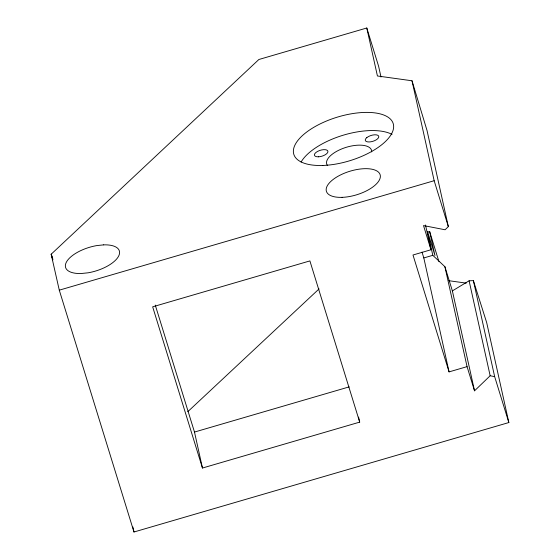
<?xml version="1.0" encoding="UTF-8"?>
<svg xmlns="http://www.w3.org/2000/svg" width="560" height="560" viewBox="0 0 560 560"><rect width="100%" height="100%" fill="white"/><g stroke="black" fill="none" stroke-linecap="round" stroke-linejoin="round"><path stroke-width="0.84" d="M52.899 259.875L51.156 254.233L258.874 59.5L366.786 28L377.426 75.978L412.006 80.78L427.049 130.592L448.336 226.611L445.081 229.768L423.507 225.568L430.976 249.753L412.993 255.003L449.071 371.889L467.061 366.639L444.906 266.707L432.81 255.325L427.49 231.336L434.959 255.521L429.639 231.532L427.959 232.022M467.061 366.639L474.53 390.824L490.161 375.76L494.662 376.649L508.844 422.548L133.98 532L59.283 290.164L51.156 254.233M187.761 411.712L319.053 288.925M474.53 390.824L452.375 290.892L469.105 280.791L473.382 280.637L486.689 322.616L508.844 422.548M59.283 290.164L434.161 180.712L412.006 80.78M449.071 371.889L423.815 257.95L432.81 255.325M358.582 417.102L359.695 422.121L202.461 468.034L194.488 432.061L349.209 386.876M448.924 280.721L466.214 283.122M434.161 180.712L448.336 226.611M444.906 266.707L452.375 290.892M366.786 28L378.616 66.29L380.996 77.042M429.639 231.532L438.9 261.513M422.009 252.105L423.815 257.95M359.695 422.121L309.897 260.911L152.663 306.824L202.461 468.034M155.267 305.095L194.488 432.061M51.303 254.184L52.801 259.021M473.382 280.637L494.662 376.649M469.105 280.791L490.161 375.76M425.488 224.987L430.976 249.753M132.867 526.981L133.98 532M327.488 165.494A23.436 10.206 -17.2 0 1 346.15 147.336A23.436 10.206 -17.2 0 1 371.686 151.9M301.105 162.078A52.024 22.666 -17.2 0 1 342.874 135.31A52.024 22.666 -17.2 0 1 392.035 134.4M366.793 137.641L365.855 138.579A7.028 3.066 -17.2 0 0 367.731 141.883A7.028 3.066 -17.2 0 0 375.977 139.979L377.272 139.097A7.028 3.066 -17.2 0 0 376.327 134.855A7.028 3.066 -17.2 0 0 366.793 137.641M103.663 244.867L96.887 245.567A28.119 12.25 -17.2 0 0 66.528 261.877A28.119 12.25 -17.2 0 0 81.284 273.511L88.06 272.811A28.119 12.25 -17.2 0 0 118.419 256.501A28.119 12.25 -17.2 0 0 103.663 244.867M318.36 156.807L316.862 156.737A7.028 3.066 -17.2 0 1 315.917 152.502A7.028 3.066 -17.2 0 1 325.458 149.716L326.669 150.024A7.028 3.066 -17.2 0 1 326.396 153.951A7.028 3.066 -17.2 0 1 318.36 156.807M342.083 197.351A28.119 12.25 -17.2 0 0 380.247 175.147A28.119 12.25 -17.2 0 0 337.477 176.582A28.119 12.25 -17.2 0 0 342.083 197.351M322.812 165.466A52.024 22.666 -17.2 0 0 393.414 124.39A52.024 22.666 -17.2 0 0 314.279 127.043A52.024 22.666 -17.2 0 0 322.812 165.466"/></g></svg>
